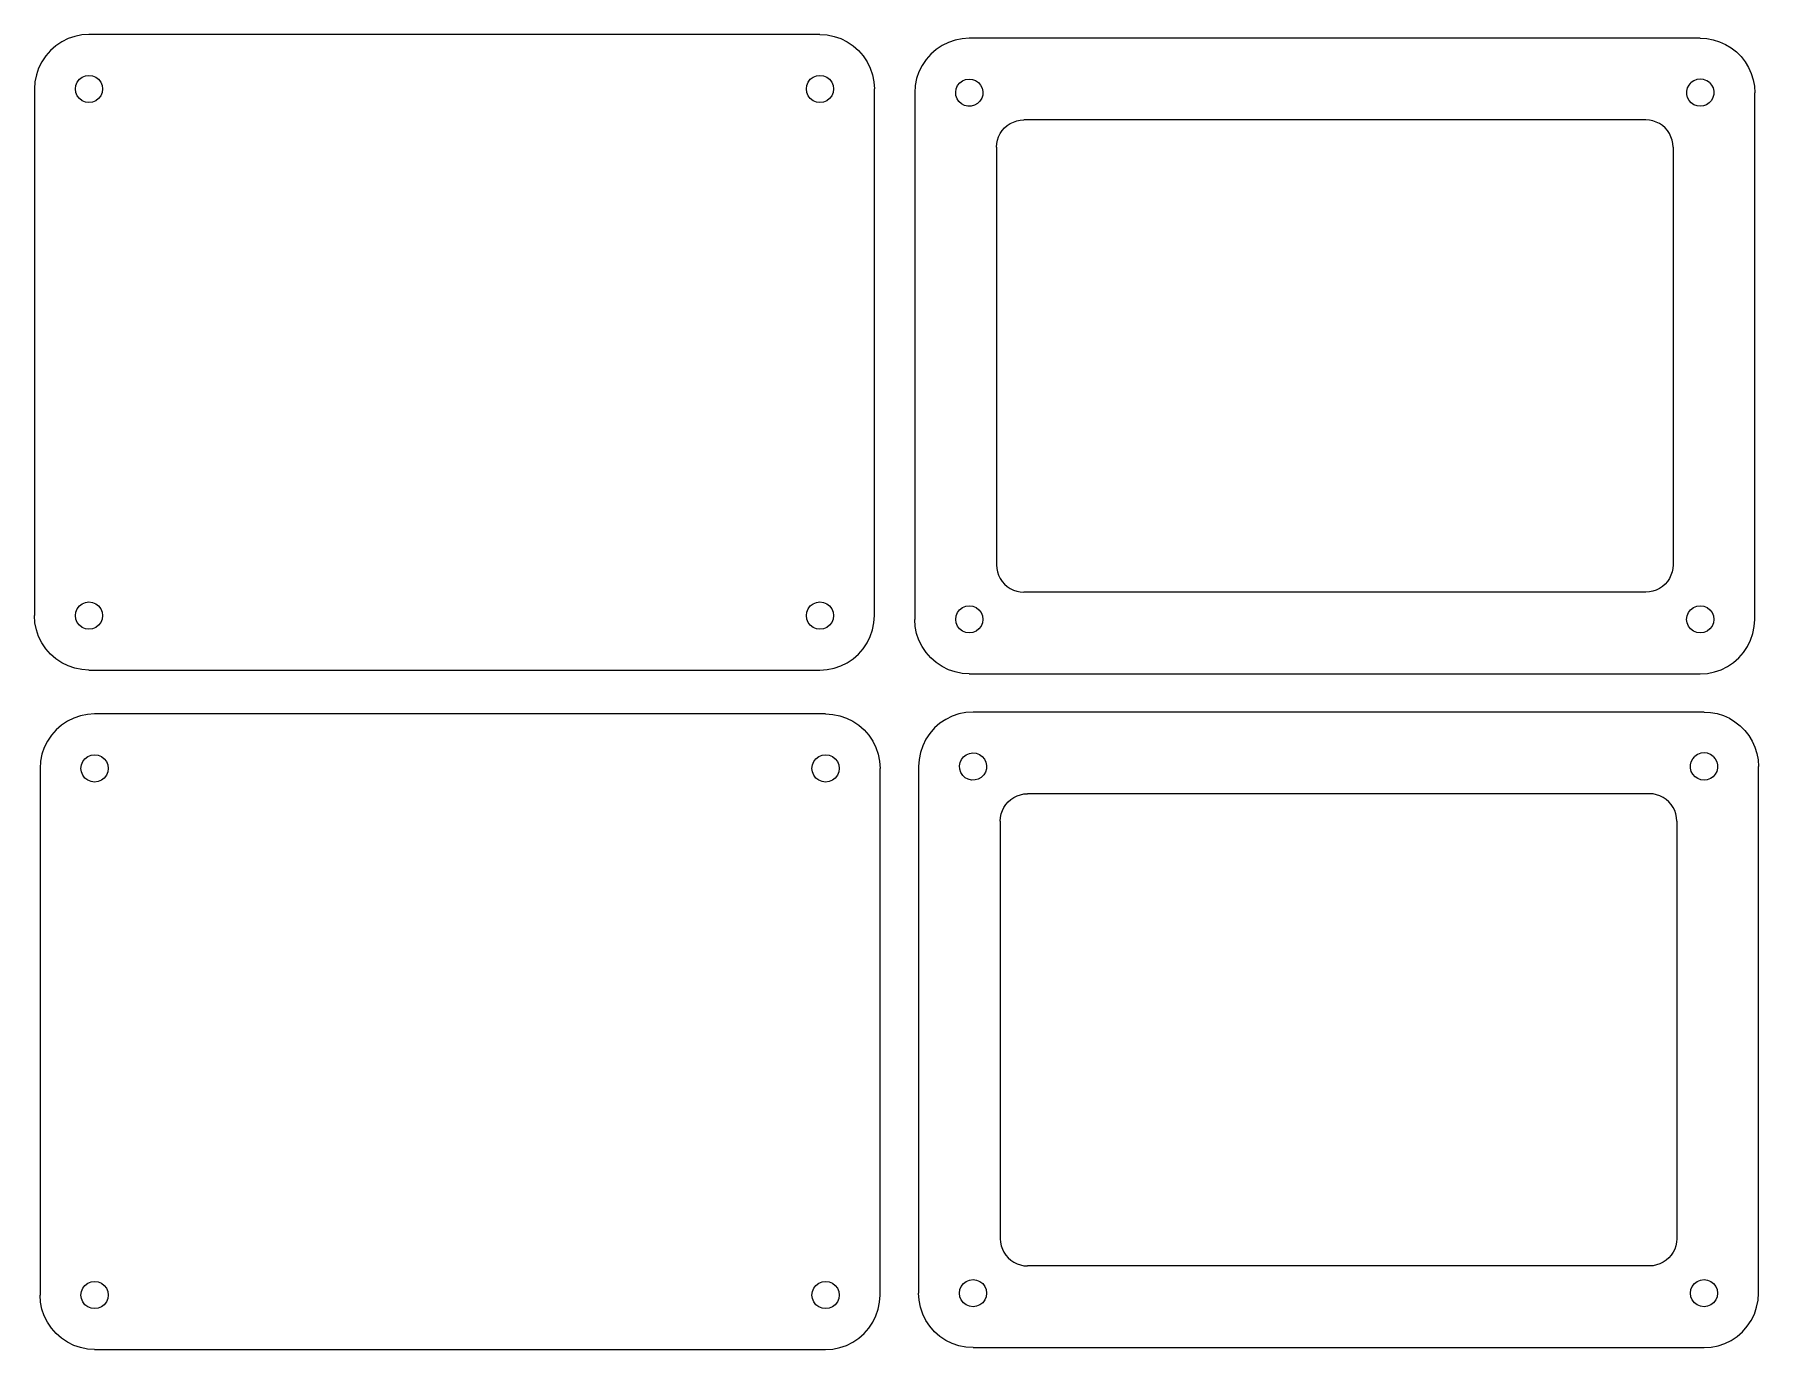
# Model space of a CAD drawing. Extents: x 5 to 385, y 2 to 292.
import ezdxf

# ---------------------------------------------------------------- set-up
doc = ezdxf.new("R2010")
doc.units = 0
doc.layers.add('Layer_1', color=7, linetype='CONTINUOUS')

msp = doc.modelspace()

# ---------------------------------------------------------------- linework, layer by layer
at = {"layer": 'Layer_1', "color": 7}
for points in [[(17.065031, 292.001951), (15.498698, 291.89929), (13.959352, 291.593061), (12.472923, 291.088506), (11.065075, 290.394256), (9.759885, 289.522191), (8.579844, 288.487234), (7.544794, 287.307089), (6.672727, 286.001953), (5.97846, 284.594152), (5.4739, 283.107781), (5.167777, 281.568266), (5.065119, 280.001951)], [(178.065046, 292.001951), (17.065031, 292.001951)], [(178.065046, 292.001951), (179.631379, 291.89929), (181.17099, 291.593061), (182.657419, 291.088506), (184.065267, 290.394256), (185.370192, 289.522191), (186.550498, 288.487234), (187.585283, 287.307089), (188.45735, 286.001953), (189.151617, 284.594152), (189.656177, 283.107781), (189.962564, 281.568266), (190.065223, 280.001951)], [(210.954893, 291.175131), (209.38856, 291.07247), (207.849214, 290.766241), (206.362785, 290.261686), (204.954937, 289.567436), (203.649747, 288.695371), (202.469706, 287.660414), (201.434656, 286.480269), (200.562589, 285.175133), (199.868322, 283.767332), (199.363762, 282.280961), (199.057639, 280.741446), (198.954981, 279.175131)], [(371.954908, 291.175131), (210.954893, 291.175131)], [(371.954908, 291.175131), (373.401385, 291.087639), (374.826695, 290.826434), (376.210201, 290.395327), (377.531795, 289.800605), (378.771897, 289.05094), (379.912516, 288.157262), (380.937247, 287.132605), (381.830745, 285.991909), (382.580574, 284.75181), (383.175093, 283.430391), (383.606364, 282.046919), (383.867508, 280.621571), (383.955085, 279.175131)], [(368.974641, 279.516756), (369.141858, 280.217413), (369.471529, 280.857969), (369.944074, 281.401497)], [(373.965741, 281.401497), (373.366195, 281.822539), (372.682247, 282.085649), (371.954908, 282.175133), (371.227833, 282.085649), (370.543885, 281.822539), (369.944074, 281.401497)], [(373.965741, 281.401497), (374.438551, 280.857969), (374.768222, 280.217413), (374.935439, 279.516756), (374.930147, 278.796404)], [(5.065119, 280.001951), (5.065119, 164.001942)], [(190.065223, 164.001942), (190.065223, 280.001951)], [(198.954981, 279.175131), (198.954981, 163.175122)], [(374.930941, 278.796404), (374.754993, 278.097888), (374.417385, 277.461486), (373.93796, 276.92389), (373.34397, 276.516095), (372.670076, 276.261619), (371.954908, 276.175132), (371.239739, 276.261619), (370.565845, 276.516095), (369.97212, 276.92389), (369.492695, 277.461486), (369.155087, 278.097888), (368.978874, 278.796404), (368.973583, 279.516756)], [(383.955085, 163.175122), (383.955085, 279.175131)], [(216.955114, 267.175132), (217.006443, 267.958291), (217.159372, 268.728045), (217.411785, 269.471234), (217.758918, 270.175131), (218.194951, 270.827702), (218.712476, 271.417773), (219.302497, 271.935253), (219.95496, 272.371284), (220.659016, 272.718409), (221.401966, 272.970687), (222.171903, 273.123801), (222.95507, 273.175133)], [(359.954995, 273.175133), (222.95507, 273.175133)], [(365.954952, 267.175132), (365.903622, 267.958291), (365.750429, 268.728045), (365.498281, 269.471234), (365.151147, 270.175131), (364.715114, 270.827702), (364.197589, 271.417773), (363.607568, 271.935253), (362.955106, 272.371284), (362.25105, 272.718409), (361.507835, 272.970687), (360.738162, 273.123801), (359.954995, 273.175133)], [(216.955114, 267.175132), (216.955114, 175.17514)], [(365.954952, 267.175132), (365.954952, 175.17514)], [(216.955114, 175.17514), (217.006443, 174.391973), (217.159372, 173.622221), (217.411785, 172.879033), (217.758918, 172.175135), (218.194951, 171.522567), (218.712476, 170.932493), (219.302497, 170.415021), (219.95496, 169.978988), (220.659016, 169.631854), (221.401966, 169.379574), (222.171903, 169.22646), (222.95507, 169.175131)], [(365.954952, 175.17514), (365.903622, 174.391973), (365.750429, 173.622221), (365.498281, 172.879033), (365.151147, 172.175135), (364.715114, 171.522567), (364.197589, 170.932493), (363.607568, 170.415021), (362.955106, 169.978988), (362.25105, 169.631854), (361.507835, 169.379574), (360.738162, 169.22646), (359.954995, 169.175131)], [(359.954995, 169.175131), (222.95507, 169.175131)], [(17.065031, 152.00195), (15.498698, 152.104608), (13.959352, 152.410837), (12.472923, 152.915397), (11.065075, 153.609637), (9.759885, 154.481704), (8.579844, 155.516675), (7.544794, 156.696822), (6.672727, 158.001959), (5.97846, 159.409754), (5.4739, 160.89613), (5.167777, 162.435635), (5.065119, 164.001942)], [(178.065046, 152.00195), (179.631379, 152.104608), (181.17099, 152.410837), (182.657419, 152.915397), (184.065267, 153.609637), (185.370192, 154.481704), (186.550498, 155.516675), (187.585283, 156.696822), (188.45735, 158.001959), (189.151617, 159.409754), (189.656177, 160.89613), (189.962564, 162.435635), (190.065223, 164.001942)], [(210.954893, 151.17513), (209.38856, 151.277788), (207.849214, 151.584017), (206.362785, 152.088577), (204.954937, 152.782817), (203.649747, 153.654884), (202.469706, 154.689855), (201.434656, 155.870002), (200.562589, 157.175139), (199.868322, 158.582934), (199.363762, 160.06931), (199.057639, 161.608815), (198.954981, 163.175122)], [(371.954908, 151.17513), (373.521241, 151.277788), (375.060851, 151.584017), (376.547281, 152.088577), (377.955128, 152.782817), (379.260053, 153.654884), (380.44036, 154.689855), (381.475145, 155.870002), (382.347212, 157.175139), (383.041478, 158.582934), (383.546039, 160.06931), (383.852426, 161.608815), (383.955085, 163.175122)], [(17.065031, 152.00195), (178.065046, 152.00195)], [(210.954893, 151.17513), (371.954908, 151.17513)], [(18.305231, 142.347006), (16.738898, 142.244345), (15.199552, 141.938116), (13.713123, 141.433561), (12.305275, 140.73931), (11.000085, 139.867246), (9.820044, 138.832289), (8.784994, 137.652144), (7.912927, 136.347008), (7.21866, 134.939207), (6.7141, 133.452836), (6.407977, 131.913321), (6.305319, 130.347006)], [(179.305246, 142.347006), (18.305231, 142.347006)], [(179.305246, 142.347006), (180.871579, 142.244345), (182.41119, 141.938116), (183.897619, 141.433561), (185.305467, 140.73931), (186.610392, 139.867246), (187.790698, 138.832289), (188.825483, 137.652144), (189.69755, 136.347008), (190.391817, 134.939207), (190.896377, 133.452836), (191.202764, 131.913321), (191.305423, 130.347006)], [(211.781693, 142.760418), (210.21536, 142.657757), (208.676014, 142.351528), (207.189585, 141.846973), (205.781737, 141.152722), (204.476547, 140.280658), (203.296506, 139.245701), (202.261456, 138.065556), (201.389389, 136.760419), (200.695122, 135.352619), (200.190562, 133.866248), (199.884439, 132.326733), (199.781781, 130.760418)], [(372.781708, 142.760418), (211.781693, 142.760418)], [(372.781708, 142.760418), (374.228185, 142.672925), (375.653495, 142.411721), (377.037001, 141.980614), (378.358595, 141.385891), (379.598697, 140.636226), (380.739316, 139.742548), (381.764047, 138.717891), (382.657545, 137.577196), (383.407374, 136.337096), (384.001893, 135.015677), (384.433164, 133.632205), (384.694308, 132.206858), (384.781885, 130.760418)], [(369.801441, 131.102043), (369.968658, 131.802699), (370.298329, 132.443255), (370.770874, 132.986783)], [(374.792541, 132.986783), (374.192995, 133.407825), (373.509047, 133.670935), (372.781708, 133.76042), (372.054633, 133.670935), (371.370685, 133.407825), (370.770874, 132.986783)], [(374.792541, 132.986783), (375.265351, 132.443255), (375.595022, 131.802699), (375.762239, 131.102043), (375.756947, 130.381691)], [(6.305319, 130.347006), (6.305319, 14.346996)], [(191.305423, 14.346996), (191.305423, 130.347006)], [(199.781781, 130.760418), (199.781781, 14.760408)], [(375.757741, 130.381691), (375.581793, 129.683175), (375.244185, 129.046772), (374.76476, 128.509176), (374.17077, 128.101382), (373.496876, 127.846906), (372.781708, 127.760419), (372.066539, 127.846906), (371.392645, 128.101382), (370.79892, 128.509176), (370.319495, 129.046772), (369.981887, 129.683175), (369.805674, 130.381691), (369.800383, 131.102043)], [(384.781885, 14.760408), (384.781885, 130.760418)], [(217.781914, 118.760418), (217.833243, 119.543577), (217.986172, 120.313332), (218.238585, 121.05652), (218.585718, 121.760417), (219.021751, 122.412988), (219.539276, 123.00306), (220.129297, 123.52054), (220.78176, 123.95657), (221.485816, 124.303696), (222.228766, 124.555973), (222.998703, 124.709088), (223.78187, 124.760419)], [(360.781795, 124.760419), (223.78187, 124.760419)], [(366.781752, 118.760418), (366.730422, 119.543577), (366.577229, 120.313332), (366.325081, 121.05652), (365.977947, 121.760417), (365.541914, 122.412988), (365.024389, 123.00306), (364.434368, 123.52054), (363.781906, 123.95657), (363.07785, 124.303696), (362.334635, 124.555973), (361.564962, 124.709088), (360.781795, 124.760419)], [(217.781914, 118.760418), (217.781914, 26.760426)], [(366.781752, 118.760418), (366.781752, 26.760426)], [(217.781914, 26.760426), (217.833243, 25.977259), (217.986172, 25.207507), (218.238585, 24.464319), (218.585718, 23.760422), (219.021751, 23.107853), (219.539276, 22.517779), (220.129297, 22.000307), (220.78176, 21.564274), (221.485816, 21.217141), (222.228766, 20.964861), (222.998703, 20.811746), (223.78187, 20.760417)], [(366.781752, 26.760426), (366.730422, 25.977259), (366.577229, 25.207507), (366.325081, 24.464319), (365.977947, 23.760422), (365.541914, 23.107853), (365.024389, 22.517779), (364.434368, 22.000307), (363.781906, 21.564274), (363.07785, 21.217141), (362.334635, 20.964861), (361.564962, 20.811746), (360.781795, 20.760417)], [(360.781795, 20.760417), (223.78187, 20.760417)], [(18.305231, 2.347005), (16.738898, 2.449663), (15.199552, 2.755892), (13.713123, 3.260452), (12.305275, 3.954692), (11.000085, 4.826759), (9.820044, 5.86173), (8.784994, 7.041877), (7.912927, 8.347014), (7.21866, 9.754809), (6.7141, 11.241185), (6.407977, 12.78069), (6.305319, 14.346996)], [(179.305246, 2.347005), (180.871579, 2.449663), (182.41119, 2.755892), (183.897619, 3.260452), (185.305467, 3.954692), (186.610392, 4.826759), (187.790698, 5.86173), (188.825483, 7.041877), (189.69755, 8.347014), (190.391817, 9.754809), (190.896377, 11.241185), (191.202764, 12.78069), (191.305423, 14.346996)], [(211.781693, 2.760416), (210.21536, 2.863075), (208.676014, 3.169303), (207.189585, 3.673864), (205.781737, 4.368104), (204.476547, 5.240171), (203.296506, 6.275141), (202.261456, 7.455289), (201.389389, 8.760425), (200.695122, 10.16822), (200.190562, 11.654596), (199.884439, 13.194101), (199.781781, 14.760408)], [(372.781708, 2.760416), (374.348041, 2.863075), (375.887651, 3.169303), (377.374081, 3.673864), (378.781928, 4.368104), (380.086853, 5.240171), (381.26716, 6.275141), (382.301945, 7.455289), (383.174012, 8.760425), (383.868278, 10.16822), (384.372839, 11.654596), (384.679226, 13.194101), (384.781885, 14.760408)], [(18.305231, 2.347005), (179.305246, 2.347005)], [(211.781693, 2.760416), (372.781708, 2.760416)]]:
    msp.add_lwpolyline(points, dxfattribs=at)
for points in [[(19.963012, 279.225495), (19.663239, 278.501952), (19.18646, 277.880631), (18.565219, 277.403875), (17.841583, 277.104174), (17.065031, 277.001952), (16.288744, 277.104174), (15.565108, 277.403875), (14.943867, 277.880631), (14.467087, 278.501952), (14.167315, 279.225495), (14.065185, 280.001951), (14.167315, 280.778408), (14.467087, 281.501951), (14.943867, 282.123272), (15.565108, 282.600027), (16.288744, 282.899729), (17.065031, 283.001953), (17.841583, 282.899729), (18.565219, 282.600027), (19.18646, 282.123272), (19.663239, 281.501951), (19.963012, 280.778408), (20.065142, 280.001951)], [(178.065046, 283.001953), (178.841598, 282.899729), (179.565233, 282.600027), (180.186475, 282.123272), (180.663254, 281.501951), (180.963027, 280.778408), (181.065156, 280.001951), (180.963027, 279.225495), (180.663254, 278.501952), (180.186475, 277.880631), (179.565233, 277.403875), (178.841598, 277.104174), (178.065046, 277.001952), (177.288758, 277.104174), (176.565123, 277.403875), (175.943881, 277.880631), (175.467102, 278.501952), (175.167329, 279.225495), (175.0652, 280.001951), (175.167329, 280.778408), (175.467102, 281.501951), (175.943881, 282.123272), (176.565123, 282.600027), (177.288758, 282.899729)], [(212.965726, 281.401497), (213.456264, 280.831487), (213.789639, 280.157402), (213.944949, 279.421599), (213.912141, 278.670309), (213.69386, 277.950738), (213.303335, 277.308099), (212.765172, 276.782774), (212.113239, 276.40777), (211.38881, 276.206649), (210.636864, 276.192044), (209.905026, 276.364886), (209.23907, 276.714303), (208.681064, 277.218342), (208.265933, 277.845333), (208.019606, 278.555879), (207.957958, 279.305338), (208.084429, 280.046613), (208.391345, 280.73313), (208.859393, 281.321754), (209.458939, 281.775496), (210.152676, 282.06585), (210.896685, 282.174567), (211.644397, 282.094819), (212.348983, 281.831617)], [(14.065185, 164.001942), (14.167315, 164.778414), (14.467087, 165.501944), (14.943867, 166.123265), (15.565108, 166.600018), (16.288744, 166.899738), (17.065031, 167.001946), (17.841583, 166.899738), (18.565219, 166.600018), (19.18646, 166.123265), (19.663239, 165.501944), (19.963012, 164.778414), (20.065142, 164.001942), (19.963012, 163.225495), (19.663239, 162.501966), (19.18646, 161.880645), (18.565219, 161.403866), (17.841583, 161.104172), (17.065031, 161.001963), (16.288744, 161.104172), (15.565108, 161.403866), (14.943867, 161.880645), (14.467087, 162.501966), (14.167315, 163.225495)], [(176.565123, 166.600018), (177.288758, 166.899738), (178.065046, 167.001946), (178.841598, 166.899738), (179.565233, 166.600018), (180.186475, 166.123265), (180.663254, 165.501944), (180.963027, 164.778414), (181.065156, 164.001942), (180.963027, 163.225495), (180.663254, 162.501966), (180.186475, 161.880645), (179.565233, 161.403866), (178.841598, 161.104172), (178.065046, 161.001963), (177.288758, 161.104172), (176.565123, 161.403866), (175.943881, 161.880645), (175.467102, 162.501966), (175.167329, 163.225495), (175.0652, 164.001942), (175.167329, 164.778414), (175.467102, 165.501944), (175.943881, 166.123265)], [(207.955047, 163.175122), (208.057176, 163.951594), (208.356949, 164.675124), (208.833729, 165.296445), (209.45497, 165.773198), (210.178606, 166.072918), (210.954893, 166.175126), (211.731445, 166.072918), (212.455081, 165.773198), (213.076322, 165.296445), (213.553101, 164.675124), (213.852874, 163.951594), (213.955003, 163.175122), (213.852874, 162.398675), (213.553101, 161.675146), (213.076322, 161.053825), (212.455081, 160.577046), (211.731445, 160.277352), (210.954893, 160.175143), (210.178606, 160.277352), (209.45497, 160.577046), (208.833729, 161.053825), (208.356949, 161.675146), (208.057176, 162.398675)], [(368.955062, 163.175122), (369.057191, 163.951594), (369.356964, 164.675124), (369.833743, 165.296445), (370.454985, 165.773198), (371.17862, 166.072918), (371.954908, 166.175126), (372.73146, 166.072918), (373.455095, 165.773198), (374.076337, 165.296445), (374.553116, 164.675124), (374.852889, 163.951594), (374.955018, 163.175122), (374.852889, 162.398675), (374.553116, 161.675146), (374.076337, 161.053825), (373.455095, 160.577046), (372.73146, 160.277352), (371.954908, 160.175143), (371.17862, 160.277352), (370.454985, 160.577046), (369.833743, 161.053825), (369.356964, 161.675146), (369.057191, 162.398675)], [(21.203212, 129.57055), (20.903439, 128.847007), (20.42666, 128.225686), (19.805419, 127.74893), (19.081783, 127.449229), (18.305231, 127.347007), (17.528944, 127.449229), (16.805308, 127.74893), (16.184067, 128.225686), (15.707287, 128.847007), (15.407515, 129.57055), (15.305385, 130.347006), (15.407515, 131.123463), (15.707287, 131.847006), (16.184067, 132.468327), (16.805308, 132.945082), (17.528944, 133.244784), (18.305231, 133.347008), (19.081783, 133.244784), (19.805419, 132.945082), (20.42666, 132.468327), (20.903439, 131.847006), (21.203212, 131.123463), (21.305342, 130.347006)], [(179.305246, 133.347008), (180.081798, 133.244784), (180.805433, 132.945082), (181.426675, 132.468327), (181.903454, 131.847006), (182.203227, 131.123463), (182.305356, 130.347006), (182.203227, 129.57055), (181.903454, 128.847007), (181.426675, 128.225686), (180.805433, 127.74893), (180.081798, 127.449229), (179.305246, 127.347007), (178.528958, 127.449229), (177.805323, 127.74893), (177.184081, 128.225686), (176.707302, 128.847007), (176.407529, 129.57055), (176.3054, 130.347006), (176.407529, 131.123463), (176.707302, 131.847006), (177.184081, 132.468327), (177.805323, 132.945082), (178.528958, 133.244784)], [(213.792526, 132.986783), (214.283064, 132.416773), (214.616439, 131.742689), (214.771749, 131.006885), (214.738941, 130.255596), (214.52066, 129.536024), (214.130135, 128.893386), (213.591972, 128.368061), (212.940039, 127.993056), (212.21561, 127.791936), (211.463664, 127.777331), (210.731826, 127.950172), (210.06587, 128.299589), (209.507864, 128.803628), (209.092733, 129.430619), (208.846406, 130.141166), (208.784758, 130.890625), (208.911229, 131.6319), (209.218145, 132.318417), (209.686193, 132.907041), (210.285739, 133.360783), (210.979476, 133.651136), (211.723485, 133.759854), (212.471197, 133.680105), (213.175783, 133.416903)], [(15.305385, 14.346996), (15.407515, 15.123469), (15.707287, 15.846999), (16.184067, 16.46832), (16.805308, 16.945072), (17.528944, 17.244792), (18.305231, 17.347001), (19.081783, 17.244792), (19.805419, 16.945072), (20.42666, 16.46832), (20.903439, 15.846999), (21.203212, 15.123469), (21.305342, 14.346996), (21.203212, 13.57055), (20.903439, 12.847021), (20.42666, 12.2257), (19.805419, 11.74892), (19.081783, 11.449227), (18.305231, 11.347018), (17.528944, 11.449227), (16.805308, 11.74892), (16.184067, 12.2257), (15.707287, 12.847021), (15.407515, 13.57055)], [(177.805323, 16.945072), (178.528958, 17.244792), (179.305246, 17.347001), (180.081798, 17.244792), (180.805433, 16.945072), (181.426675, 16.46832), (181.903454, 15.846999), (182.203227, 15.123469), (182.305356, 14.346996), (182.203227, 13.57055), (181.903454, 12.847021), (181.426675, 12.2257), (180.805433, 11.74892), (180.081798, 11.449227), (179.305246, 11.347018), (178.528958, 11.449227), (177.805323, 11.74892), (177.184081, 12.2257), (176.707302, 12.847021), (176.407529, 13.57055), (176.3054, 14.346996), (176.407529, 15.123469), (176.707302, 15.846999), (177.184081, 16.46832)], [(208.781847, 14.760408), (208.883976, 15.536881), (209.183749, 16.26041), (209.660529, 16.881731), (210.28177, 17.358484), (211.005406, 17.658204), (211.781693, 17.760412), (212.558245, 17.658204), (213.281881, 17.358484), (213.903122, 16.881731), (214.379901, 16.26041), (214.679674, 15.536881), (214.781803, 14.760408), (214.679674, 13.983962), (214.379901, 13.260432), (213.903122, 12.639111), (213.281881, 12.162332), (212.558245, 11.862638), (211.781693, 11.76043), (211.005406, 11.862638), (210.28177, 12.162332), (209.660529, 12.639111), (209.183749, 13.260432), (208.883976, 13.983962)], [(369.781862, 14.760408), (369.883991, 15.536881), (370.183764, 16.26041), (370.660543, 16.881731), (371.281785, 17.358484), (372.00542, 17.658204), (372.781708, 17.760412), (373.55826, 17.658204), (374.281895, 17.358484), (374.903137, 16.881731), (375.379916, 16.26041), (375.679689, 15.536881), (375.781818, 14.760408), (375.679689, 13.983962), (375.379916, 13.260432), (374.903137, 12.639111), (374.281895, 12.162332), (373.55826, 11.862638), (372.781708, 11.76043), (372.00542, 11.862638), (371.281785, 12.162332), (370.660543, 12.639111), (370.183764, 13.260432), (369.883991, 13.983962)]]:
    msp.add_lwpolyline(points, close=True, dxfattribs=at)

doc.saveas('drawing.dxf')
